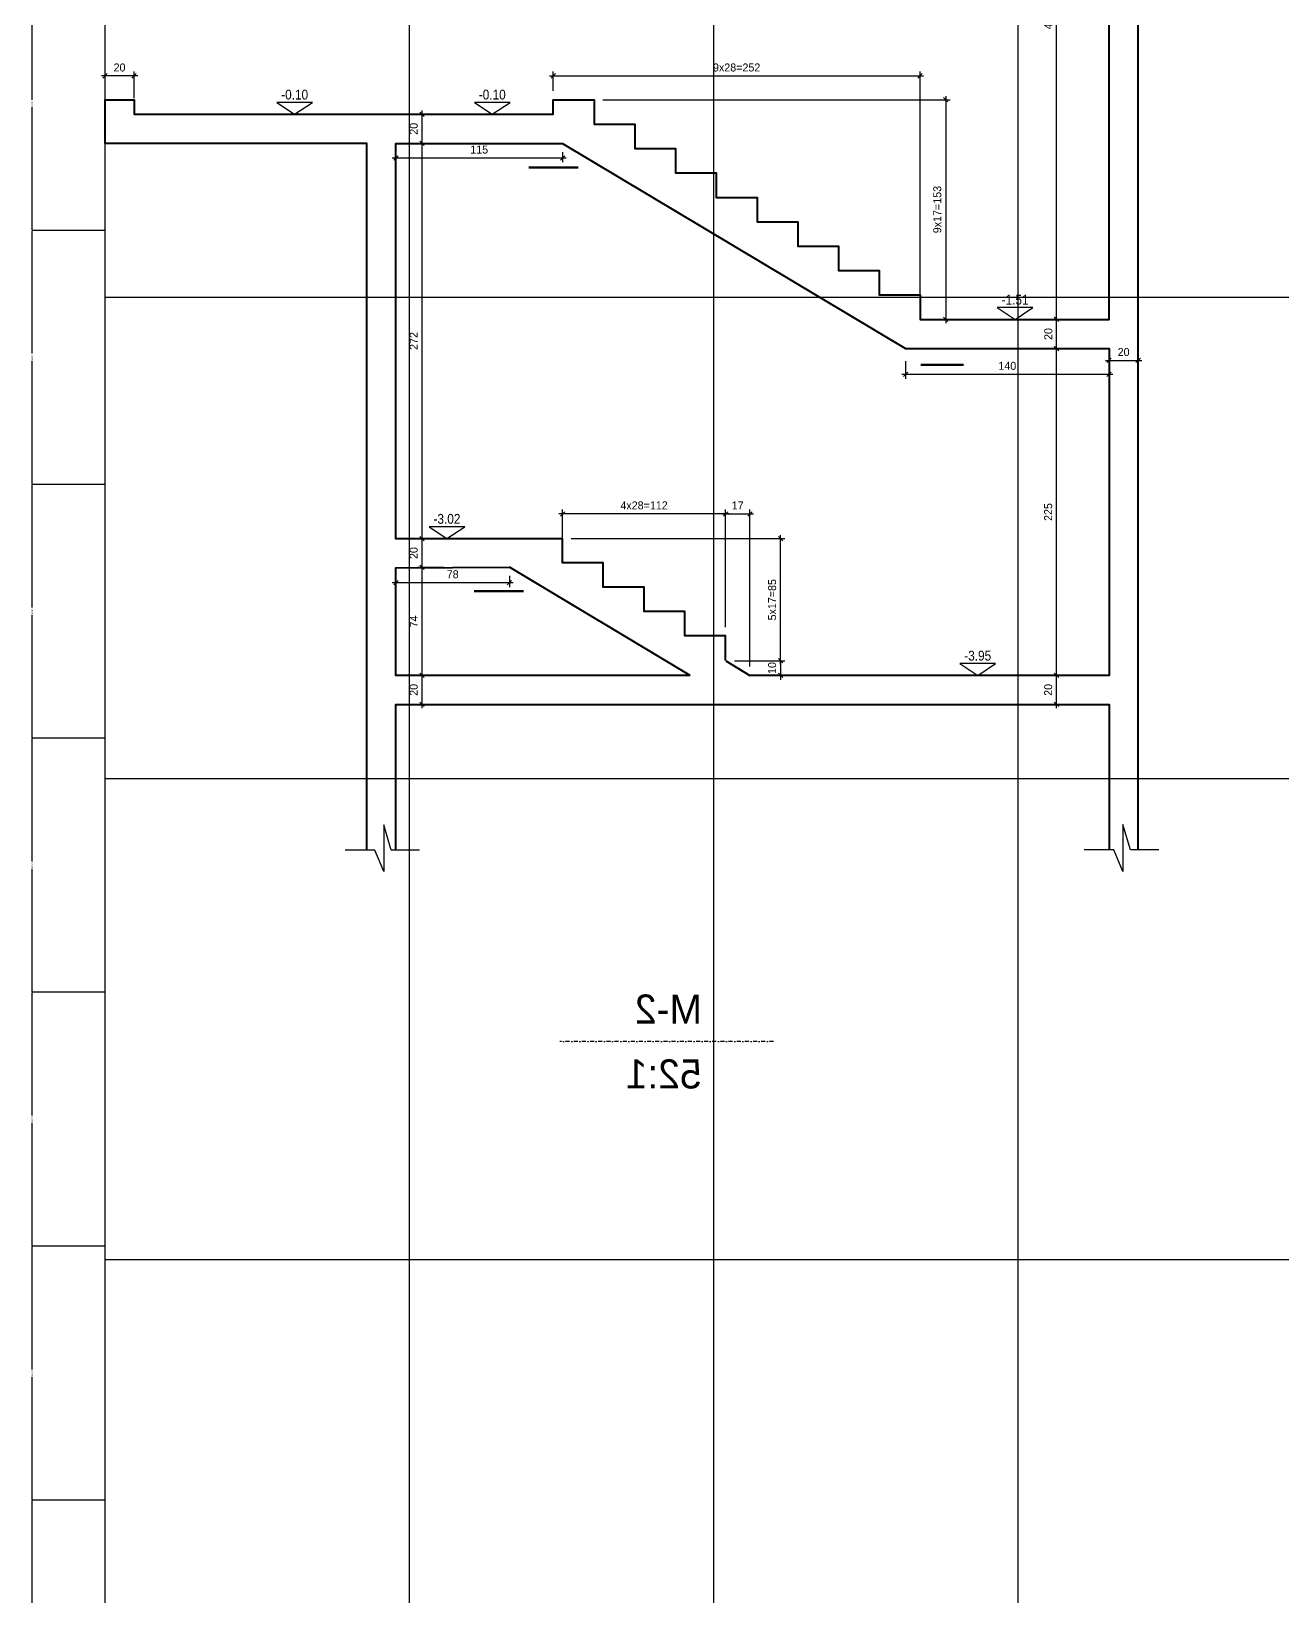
# Model space of a CAD drawing. Header units: inches. Extents: x -5298 to 11252, y 8210 to 22495.
# Drawn here: x 6446 to 7306, y 14578 to 15653 of the extents above; entities that cross this region are included whole.
import ezdxf
from ezdxf.enums import TextEntityAlignment as Align

# ---------------------------------------------------------------- set-up
doc = ezdxf.new("R2010")
doc.units = ezdxf.units.IN
doc.header["$LTSCALE"] = 11
doc.header["$MEASUREMENT"] = 0
doc.linetypes.add('DASHDOT2', pattern=[0.5, 0.25, -0.125, 0, -0.125])
doc.layers.get('Defpoints').update_dxf_attribs({"color": 40})
for name, color, linetype in [('BEAM', 3, 'Continuous'), ('break', 1, 'Continuous'), ('dim', 3, 'Continuous'), ('dim-50-v', 2, 'Continuous'), ('ENG_level', 1, 'DASHDOT2'), ('otm-text', 1, 'Continuous'), ('P-lines', 3, 'Continuous')]:
    doc.layers.add(name, color=color, linetype=linetype)
doc.layers.add('W', color=1, linetype='Continuous', lineweight=50)
doc.layers.add('W-Conc', color=3, linetype='Continuous', lineweight=40)
doc.styles.add('danmm', font='danmm.shx', dxfattribs={"width": 0.9})
doc.styles.add('HEBTXT', font='hebtxt-weld.shx')
doc.styles.add('ROMANS', font='romans')
doc.styles.add('SIVAN-M', font='sivan_m.shx')
doc.styles.get("Standard").update_dxf_attribs({"font": 'arial.ttf'})
doc.dimstyles.new('25', dxfattribs={"dimtxt": 5.5, "dimasz": 3, "dimexe": 3, "dimexo": 6, "dimgap": 3, "dimtad": 1, "dimdec": 0, "dimrnd": 0.5, "dimtxsty": 'HEBTXT', "dimblk1": 'OBLIQUE', "dimblk2": 'OBLIQUE', "dimsah": 1, "dimcen": 1, "dimdle": 2.5, "dimclre": 9, "dimclrt": 3, "dimazin": 3, "dimtfac": 1, "dimtdec": 0, "dimtix": 1, "dimtmove": 2, "dimatfit": 3, "dimldrblk": 'OBLIQUE'})
doc.dimstyles.get("Standard").update_dxf_attribs({"dimtxt": 2.5, "dimasz": 2.5, "dimexe": 1.25, "dimexo": 0.625, "dimtad": 1, "dimtxsty": 'Standard', "dimcen": 2.5, "dimazin": 3, "dimtfac": 1, "dimtmove": 0, "dimatfit": 3})

# ---------------------------------------------------------------- blocks, each defined once
blk = doc.blocks.new('MF1')
blk.add_lwpolyline([(30, 20), (0, 0), (-30, 20)], close=True)
at = {"style": 'ROMANS'}
blk.add_attdef('0', text='', height=6, dxfattribs=at).set_placement((0, 25), align=Align.CENTER)
blk = doc.blocks.new('_OBLIQUE')
at = {"color": 0, "linetype": 'ByBlock'}
blk.add_line((-0.5, -0.5), (0.5, 0.5), dxfattribs=at)
blk = doc.blocks.new('*D843')
at = {"layer": 'Defpoints', "color": 0, "ltscale": 5, "transparency": 16777216}
for p in [(6719.4, 15596.5, 0), (6714.1, 15576.5), (6726.4, 15576.5, 0)]:
    blk.add_point(p, dxfattribs=at)
at = {"layer": 'dim-50-v', "color": 9, "lineweight": -2, "ltscale": 5, "transparency": 16777216}
for p, q in [((6713.4, 15596.5), (6711.1, 15596.5)), ((6720.4, 15576.5), (6711.1, 15576.5))]:
    blk.add_line(p, q, dxfattribs=at)
at = {"layer": 'dim-50-v', "color": 0, "lineweight": -2, "ltscale": 5, "transparency": 16777216}
blk.add_line((6714.1, 15599), (6714.1, 15574), dxfattribs=at)
at = {"layer": 'dim-50-v', "color": 0, "lineweight": -2, "ltscale": 5, "transparency": 16777216, "xscale": 3, "yscale": 3, "zscale": 3}
for p, rotation in [((6714.1, 15596.5), 90), ((6714.1, 15576.5), 270)]:
    blk.add_blockref('_OBLIQUE', p, dxfattribs=dict(at, rotation=rotation))
at = {"layer": 'dim-50-v', "color": 3, "ltscale": 5, "transparency": 16777216, "insert": (6708.4, 15586.5), "char_height": 5.5, "attachment_point": 5, "rotation": 90, "style": 'HEBTXT'}
blk.add_mtext('\\A1;20', dxfattribs=at)
blk = doc.blocks.new('*D844')
at = {"layer": 'Defpoints', "color": 0, "ltscale": 5, "transparency": 16777216}
for p in [(6726.4, 15576.5, 0), (6714.1, 15304.9), (6741, 15304.9, 0)]:
    blk.add_point(p, dxfattribs=at)
at = {"layer": 'dim-50-v', "color": 9, "lineweight": -2, "ltscale": 5, "transparency": 16777216}
for p, q in [((6720.4, 15576.5), (6711.1, 15576.5)), ((6735, 15304.9), (6711.1, 15304.9))]:
    blk.add_line(p, q, dxfattribs=at)
at = {"layer": 'dim-50-v', "color": 0, "lineweight": -2, "ltscale": 5, "transparency": 16777216}
blk.add_line((6714.1, 15579), (6714.1, 15302.4), dxfattribs=at)
at = {"layer": 'dim-50-v', "color": 0, "lineweight": -2, "ltscale": 5, "transparency": 16777216, "xscale": 3, "yscale": 3, "zscale": 3}
for p, rotation in [((6714.1, 15576.5), 90), ((6714.1, 15304.9), 270)]:
    blk.add_blockref('_OBLIQUE', p, dxfattribs=dict(at, rotation=rotation))
at = {"layer": 'dim-50-v', "color": 3, "ltscale": 5, "transparency": 16777216, "insert": (6708.4, 15440.7), "char_height": 5.5, "attachment_point": 5, "rotation": 90, "style": 'HEBTXT'}
blk.add_mtext('\\A1;272', dxfattribs=at)
blk = doc.blocks.new('*D845')
at = {"layer": 'Defpoints', "color": 0, "ltscale": 5, "transparency": 16777216}
for p in [(6741, 15304.9, 0), (6714.1, 15285.1), (6735.2, 15285.1, 0)]:
    blk.add_point(p, dxfattribs=at)
at = {"layer": 'dim-50-v', "color": 0, "lineweight": -2, "ltscale": 5, "transparency": 16777216}
blk.add_line((6714.1, 15307.4), (6714.1, 15282.6), dxfattribs=at)
at = {"layer": 'dim-50-v', "color": 9, "lineweight": -2, "ltscale": 5, "transparency": 16777216}
for p, q in [((6735, 15304.9), (6711.1, 15304.9)), ((6729.2, 15285.1), (6711.1, 15285.1))]:
    blk.add_line(p, q, dxfattribs=at)
at = {"layer": 'dim-50-v', "color": 0, "lineweight": -2, "ltscale": 5, "transparency": 16777216, "xscale": 3, "yscale": 3, "zscale": 3}
for p, rotation in [((6714.1, 15304.9), 90), ((6714.1, 15285.1), 270)]:
    blk.add_blockref('_OBLIQUE', p, dxfattribs=dict(at, rotation=rotation))
at = {"layer": 'dim-50-v', "color": 3, "ltscale": 5, "transparency": 16777216, "insert": (6708.4, 15295), "char_height": 5.5, "attachment_point": 5, "rotation": 90, "style": 'HEBTXT'}
blk.add_mtext('\\A1;20', dxfattribs=at)
blk = doc.blocks.new('*D846')
at = {"layer": 'Defpoints', "color": 0, "ltscale": 5, "transparency": 16777216}
for p in [(6735.2, 15285.1, 0), (6714.1, 15211), (6743.6, 15211, 0)]:
    blk.add_point(p, dxfattribs=at)
at = {"layer": 'dim-50-v', "color": 9, "lineweight": -2, "ltscale": 5, "transparency": 16777216}
for p, q in [((6729.2, 15285.1), (6711.1, 15285.1)), ((6737.6, 15211), (6711.1, 15211))]:
    blk.add_line(p, q, dxfattribs=at)
at = {"layer": 'dim-50-v', "color": 0, "lineweight": -2, "ltscale": 5, "transparency": 16777216}
blk.add_line((6714.1, 15287.6), (6714.1, 15208.5), dxfattribs=at)
at = {"layer": 'dim-50-v', "color": 0, "lineweight": -2, "ltscale": 5, "transparency": 16777216, "xscale": 3, "yscale": 3, "zscale": 3}
for p, rotation in [((6714.1, 15285.1), 90), ((6714.1, 15211), 270)]:
    blk.add_blockref('_OBLIQUE', p, dxfattribs=dict(at, rotation=rotation))
at = {"layer": 'dim-50-v', "color": 3, "ltscale": 5, "transparency": 16777216, "insert": (6708.4, 15248), "char_height": 5.5, "attachment_point": 5, "rotation": 90, "style": 'HEBTXT'}
blk.add_mtext('\\A1;74', dxfattribs=at)
blk = doc.blocks.new('*D847')
at = {"layer": 'Defpoints', "color": 0, "ltscale": 5, "transparency": 16777216}
for p in [(6743.6, 15211, 0), (6714.1, 15191), (6743.6, 15191, 0)]:
    blk.add_point(p, dxfattribs=at)
at = {"layer": 'dim-50-v', "color": 9, "lineweight": -2, "ltscale": 5, "transparency": 16777216}
for p, q in [((6737.6, 15211), (6711.1, 15211)), ((6737.6, 15191), (6711.1, 15191))]:
    blk.add_line(p, q, dxfattribs=at)
at = {"layer": 'dim-50-v', "color": 0, "lineweight": -2, "ltscale": 5, "transparency": 16777216}
blk.add_line((6714.1, 15213.5), (6714.1, 15188.5), dxfattribs=at)
at = {"layer": 'dim-50-v', "color": 0, "lineweight": -2, "ltscale": 5, "transparency": 16777216, "xscale": 3, "yscale": 3, "zscale": 3}
for p, rotation in [((6714.1, 15211), 90), ((6714.1, 15191), 270)]:
    blk.add_blockref('_OBLIQUE', p, dxfattribs=dict(at, rotation=rotation))
at = {"layer": 'dim-50-v', "color": 3, "ltscale": 5, "transparency": 16777216, "insert": (6708.4, 15201), "char_height": 5.5, "attachment_point": 5, "rotation": 90, "style": 'HEBTXT'}
blk.add_mtext('\\A1;20', dxfattribs=at)
blk = doc.blocks.new('*D848')
at = {"layer": 'Defpoints', "color": 0, "ltscale": 5, "transparency": 16777216}
for p in [(7147.6, 15211, 0), (7150.1, 15211), (7147.6, 15191, 0)]:
    blk.add_point(p, dxfattribs=at)
at = {"layer": 'dim-50-v', "color": 0, "lineweight": -2, "ltscale": 5, "transparency": 16777216}
blk.add_line((7150.1, 15188.5), (7150.1, 15213.5), dxfattribs=at)
at = {"layer": 'dim-50-v', "color": 9, "lineweight": -2, "ltscale": 5, "transparency": 16777216}
for p, q in [((7153.6, 15211), (7153.1, 15211)), ((7153.6, 15191), (7153.1, 15191))]:
    blk.add_line(p, q, dxfattribs=at)
at = {"layer": 'dim-50-v', "color": 0, "lineweight": -2, "ltscale": 5, "transparency": 16777216, "xscale": 3, "yscale": 3, "zscale": 3}
for p, rotation in [((7150.1, 15211), 90), ((7150.1, 15191), 270)]:
    blk.add_blockref('_OBLIQUE', p, dxfattribs=dict(at, rotation=rotation))
at = {"layer": 'dim-50-v', "color": 3, "ltscale": 5, "transparency": 16777216, "insert": (7144.4, 15201), "char_height": 5.5, "attachment_point": 5, "rotation": 90, "style": 'HEBTXT'}
blk.add_mtext('\\A1;20', dxfattribs=at)
blk = doc.blocks.new('*D849')
at = {"layer": 'Defpoints', "color": 0, "ltscale": 5, "transparency": 16777216}
for p in [(7150.1, 15435.5), (7155.1, 15435.5, 0), (7147.6, 15211, 0)]:
    blk.add_point(p, dxfattribs=at)
at = {"layer": 'dim-50-v', "color": 9, "lineweight": -2, "ltscale": 5, "transparency": 16777216}
for p, q in [((7149.1, 15435.5), (7147.1, 15435.5)), ((7153.6, 15211), (7153.1, 15211))]:
    blk.add_line(p, q, dxfattribs=at)
at = {"layer": 'dim-50-v', "color": 0, "lineweight": -2, "ltscale": 5, "transparency": 16777216}
blk.add_line((7150.1, 15208.5), (7150.1, 15438), dxfattribs=at)
at = {"layer": 'dim-50-v', "color": 0, "lineweight": -2, "ltscale": 5, "transparency": 16777216, "xscale": 3, "yscale": 3, "zscale": 3}
for p, rotation in [((7150.1, 15435.5), 90), ((7150.1, 15211), 270)]:
    blk.add_blockref('_OBLIQUE', p, dxfattribs=dict(at, rotation=rotation))
at = {"layer": 'dim-50-v', "color": 3, "ltscale": 5, "transparency": 16777216, "insert": (7144.4, 15323.2), "char_height": 5.5, "attachment_point": 5, "rotation": 90, "style": 'HEBTXT'}
blk.add_mtext('\\A1;225', dxfattribs=at)
blk = doc.blocks.new('*D806')
at = {"layer": 'Defpoints', "color": 0, "ltscale": 5, "transparency": 16777216}
for p in [(7121.6, 15455.5, 0), (7150.2, 15455.5), (7155.1, 15435.5, 0)]:
    blk.add_point(p, dxfattribs=at)
at = {"layer": 'dim-50-v', "color": 0, "lineweight": -2, "ltscale": 5, "transparency": 16777216}
blk.add_line((7150.2, 15433), (7150.2, 15458), dxfattribs=at)
at = {"layer": 'dim-50-v', "color": 9, "lineweight": -2, "ltscale": 5, "transparency": 16777216}
for p, q in [((7127.6, 15455.5), (7153.2, 15455.5)), ((7149.1, 15435.5), (7147.2, 15435.5))]:
    blk.add_line(p, q, dxfattribs=at)
at = {"layer": 'dim-50-v', "color": 0, "lineweight": -2, "ltscale": 5, "transparency": 16777216, "xscale": 3, "yscale": 3, "zscale": 3}
for p, rotation in [((7150.2, 15455.5), 90), ((7150.2, 15435.5), 270)]:
    blk.add_blockref('_OBLIQUE', p, dxfattribs=dict(at, rotation=rotation))
at = {"layer": 'dim-50-v', "color": 3, "ltscale": 5, "transparency": 16777216, "insert": (7144.5, 15445.5), "char_height": 5.5, "attachment_point": 5, "rotation": 90, "style": 'HEBTXT'}
blk.add_mtext('\\A1;20', dxfattribs=at)
blk = doc.blocks.new('*D807')
at = {"layer": 'Defpoints', "color": 0, "ltscale": 5, "transparency": 16777216}
for p in [(7150.1, 15866.5, 0), (7150.1, 15866.5), (7121.6, 15455.5, 0)]:
    blk.add_point(p, dxfattribs=at)
at = {"layer": 'dim-50-v', "color": 0, "lineweight": -2, "ltscale": 5, "transparency": 16777216}
blk.add_line((7150.1, 15453), (7150.1, 15869), dxfattribs=at)
at = {"layer": 'dim-50-v', "color": 9, "lineweight": -2, "ltscale": 5, "transparency": 16777216}
for p, q in [((7156.1, 15866.5), (7153.1, 15866.5)), ((7127.6, 15455.5), (7153.1, 15455.5))]:
    blk.add_line(p, q, dxfattribs=at)
at = {"layer": 'dim-50-v', "color": 0, "lineweight": -2, "ltscale": 5, "transparency": 16777216, "xscale": 3, "yscale": 3, "zscale": 3}
for p, rotation in [((7150.1, 15866.5), 90), ((7150.1, 15455.5), 270)]:
    blk.add_blockref('_OBLIQUE', p, dxfattribs=dict(at, rotation=rotation))
at = {"layer": 'dim-50-v', "color": 3, "ltscale": 5, "transparency": 16777216, "insert": (7144.4, 15661), "char_height": 5.5, "attachment_point": 5, "rotation": 90, "style": 'HEBTXT'}
blk.add_mtext('\\A1;411', dxfattribs=at)
blk = doc.blocks.new('*D818')
at = {"layer": 'Defpoints', "color": 0, "ltscale": 5, "transparency": 16777216}
for p in [(7056.3, 15622.9), (6804.3, 15606.5, 0), (7056.3, 15455.5, 0)]:
    blk.add_point(p, dxfattribs=at)
at = {"layer": 'dim-50-v', "color": 0, "lineweight": -2, "ltscale": 5, "transparency": 16777216}
blk.add_line((6801.8, 15622.9), (7058.8, 15622.9), dxfattribs=at)
at = {"layer": 'dim-50-v', "color": 9, "lineweight": -2, "ltscale": 5, "transparency": 16777216}
for p, q in [((6804.3, 15612.5), (6804.3, 15625.9)), ((7056.3, 15461.5), (7056.3, 15625.9))]:
    blk.add_line(p, q, dxfattribs=at)
at = {"layer": 'dim-50-v', "color": 0, "lineweight": -2, "ltscale": 5, "transparency": 16777216, "xscale": 3, "yscale": 3, "zscale": 3, "rotation": 180}
blk.add_blockref('_OBLIQUE', (6804.3, 15622.9), dxfattribs=at)
at = {"layer": 'dim-50-v', "color": 0, "lineweight": -2, "ltscale": 5, "transparency": 16777216, "xscale": 3, "yscale": 3, "zscale": 3}
blk.add_blockref('_OBLIQUE', (7056.3, 15622.9), dxfattribs=at)
at = {"layer": 'dim-50-v', "color": 3, "ltscale": 5, "transparency": 16777216, "insert": (6930.3, 15628.6), "char_height": 5.5, "attachment_point": 5, "style": 'HEBTXT'}
blk.add_mtext('\\A1;9x28=252', dxfattribs=at)
blk = doc.blocks.new('*D819')
at = {"layer": 'Defpoints', "color": 0, "ltscale": 5, "transparency": 16777216}
for p in [(6496.3, 15622.9), (6496.3, 15602.4, 0), (6516.3, 15601.5, 0)]:
    blk.add_point(p, dxfattribs=at)
at = {"layer": 'dim-50-v', "color": 0, "lineweight": -2, "ltscale": 5, "transparency": 16777216}
blk.add_line((6518.8, 15622.9), (6493.8, 15622.9), dxfattribs=at)
at = {"layer": 'dim-50-v', "color": 9, "lineweight": -2, "ltscale": 5, "transparency": 16777216}
for p, q in [((6496.3, 15608.4), (6496.3, 15625.9)), ((6516.3, 15607.5), (6516.3, 15625.9))]:
    blk.add_line(p, q, dxfattribs=at)
at = {"layer": 'dim-50-v', "color": 0, "lineweight": -2, "ltscale": 5, "transparency": 16777216, "xscale": 3, "yscale": 3, "zscale": 3, "rotation": 180}
blk.add_blockref('_OBLIQUE', (6496.3, 15622.9), dxfattribs=at)
at = {"layer": 'dim-50-v', "color": 0, "lineweight": -2, "ltscale": 5, "transparency": 16777216, "xscale": 3, "yscale": 3, "zscale": 3}
blk.add_blockref('_OBLIQUE', (6516.3, 15622.9), dxfattribs=at)
at = {"layer": 'dim-50-v', "color": 3, "ltscale": 5, "transparency": 16777216, "insert": (6506.3, 15628.6), "char_height": 5.5, "attachment_point": 5, "style": 'HEBTXT'}
blk.add_mtext('\\A1;20', dxfattribs=at)
blk = doc.blocks.new('*D820')
at = {"layer": 'Defpoints', "color": 0, "ltscale": 5, "transparency": 16777216}
for p in [(6832.3, 15606.5, 0), (7056.3, 15455.5, 0), (7074, 15455.5)]:
    blk.add_point(p, dxfattribs=at)
at = {"layer": 'dim-50-v', "color": 0, "lineweight": -2, "ltscale": 5, "transparency": 16777216}
blk.add_line((7074, 15609), (7074, 15453), dxfattribs=at)
at = {"layer": 'dim-50-v', "color": 9, "lineweight": -2, "ltscale": 5, "transparency": 16777216}
for p, q in [((6838.3, 15606.5), (7077, 15606.5)), ((7062.3, 15455.5), (7077, 15455.5))]:
    blk.add_line(p, q, dxfattribs=at)
at = {"layer": 'dim-50-v', "color": 0, "lineweight": -2, "ltscale": 5, "transparency": 16777216, "xscale": 3, "yscale": 3, "zscale": 3}
for p, rotation in [((7074, 15606.5), 90), ((7074, 15455.5), 270)]:
    blk.add_blockref('_OBLIQUE', p, dxfattribs=dict(at, rotation=rotation))
at = {"layer": 'dim-50-v', "color": 3, "ltscale": 5, "transparency": 16777216, "insert": (7068.2, 15531), "char_height": 5.5, "attachment_point": 5, "rotation": 90, "style": 'HEBTXT'}
blk.add_mtext('\\A1;9x17=153', dxfattribs=at)
blk = doc.blocks.new('*D862')
at = {"layer": 'Defpoints', "color": 0, "ltscale": 5, "transparency": 16777216}
for p in [(6922.9, 15221, 0), (6939.4, 15211, 0), (6960.5, 15211)]:
    blk.add_point(p, dxfattribs=at)
at = {"layer": 'dim-50-v', "color": 9, "lineweight": -2, "ltscale": 5, "transparency": 16777216}
for p, q in [((6928.9, 15221), (6963.5, 15221)), ((6945.4, 15211), (6963.5, 15211))]:
    blk.add_line(p, q, dxfattribs=at)
at = {"layer": 'dim-50-v', "color": 0, "lineweight": -2, "ltscale": 5, "transparency": 16777216}
for p, q in [((6960.5, 15221), (6960.5, 15224)), ((6960.5, 15221), (6960.5, 15211)), ((6960.5, 15211), (6960.5, 15208))]:
    blk.add_line(p, q, dxfattribs=at)
at = {"layer": 'dim-50-v', "color": 0, "lineweight": -2, "ltscale": 5, "transparency": 16777216, "xscale": 3, "yscale": 3, "zscale": 3}
for p, rotation in [((6960.5, 15221), 270), ((6960.5, 15211), 90)]:
    blk.add_blockref('_OBLIQUE', p, dxfattribs=dict(at, rotation=rotation))
at = {"layer": 'dim-50-v', "color": 3, "ltscale": 5, "transparency": 16777216, "insert": (6954.7, 15216), "char_height": 5.5, "attachment_point": 5, "rotation": 90, "style": 'HEBTXT'}
blk.add_mtext('\\A1;10', dxfattribs=at)
blk = doc.blocks.new('*D863')
at = {"layer": 'Defpoints', "color": 0, "ltscale": 5, "transparency": 16777216}
for p in [(6810.7, 15304.9, 0), (6960.5, 15304.9), (6922.9, 15221, 0)]:
    blk.add_point(p, dxfattribs=at)
at = {"layer": 'dim-50-v', "color": 0, "lineweight": -2, "ltscale": 5, "transparency": 16777216}
blk.add_line((6960.5, 15218.5), (6960.5, 15307.4), dxfattribs=at)
at = {"layer": 'dim-50-v', "color": 9, "lineweight": -2, "ltscale": 5, "transparency": 16777216}
for p, q in [((6816.7, 15304.9), (6963.5, 15304.9)), ((6928.9, 15221), (6963.5, 15221))]:
    blk.add_line(p, q, dxfattribs=at)
at = {"layer": 'dim-50-v', "color": 0, "lineweight": -2, "ltscale": 5, "transparency": 16777216, "xscale": 3, "yscale": 3, "zscale": 3}
for p, rotation in [((6960.5, 15304.9), 90), ((6960.5, 15221), 270)]:
    blk.add_blockref('_OBLIQUE', p, dxfattribs=dict(at, rotation=rotation))
at = {"layer": 'dim-50-v', "color": 3, "ltscale": 5, "transparency": 16777216, "insert": (6954.7, 15262.9), "char_height": 5.5, "attachment_point": 5, "rotation": 90, "style": 'HEBTXT'}
blk.add_mtext('\\A1;5x17=85', dxfattribs=at)
blk = doc.blocks.new('*D864')
at = {"layer": 'Defpoints', "color": 0, "ltscale": 5, "transparency": 16777216}
for p in [(6810.7, 15321.9), (6810.7, 15288.2, 0), (6922.7, 15238, 0)]:
    blk.add_point(p, dxfattribs=at)
at = {"layer": 'dim-50-v', "color": 0, "lineweight": -2, "ltscale": 5, "transparency": 16777216}
blk.add_line((6925.2, 15321.9), (6808.2, 15321.9), dxfattribs=at)
at = {"layer": 'dim-50-v', "color": 9, "lineweight": -2, "ltscale": 5, "transparency": 16777216}
for p, q in [((6810.7, 15294.2), (6810.7, 15324.9)), ((6922.7, 15244), (6922.7, 15324.9))]:
    blk.add_line(p, q, dxfattribs=at)
at = {"layer": 'dim-50-v', "color": 0, "lineweight": -2, "ltscale": 5, "transparency": 16777216, "xscale": 3, "yscale": 3, "zscale": 3, "rotation": 180}
blk.add_blockref('_OBLIQUE', (6810.7, 15321.9), dxfattribs=at)
at = {"layer": 'dim-50-v', "color": 0, "lineweight": -2, "ltscale": 5, "transparency": 16777216, "xscale": 3, "yscale": 3, "zscale": 3}
blk.add_blockref('_OBLIQUE', (6922.7, 15321.9), dxfattribs=at)
at = {"layer": 'dim-50-v', "color": 3, "ltscale": 5, "transparency": 16777216, "insert": (6866.7, 15327.7), "char_height": 5.5, "attachment_point": 5, "style": 'HEBTXT'}
blk.add_mtext('\\A1;4x28=112', dxfattribs=at)
blk = doc.blocks.new('*D865')
at = {"layer": 'Defpoints', "color": 0, "ltscale": 5, "transparency": 16777216}
for p in [(6939.4, 15321.9), (6922.7, 15238, 0), (6939.4, 15211, 0)]:
    blk.add_point(p, dxfattribs=at)
at = {"layer": 'dim-50-v', "color": 0, "lineweight": -2, "ltscale": 5, "transparency": 16777216}
blk.add_line((6920.2, 15321.9), (6941.9, 15321.9), dxfattribs=at)
at = {"layer": 'dim-50-v', "color": 9, "lineweight": -2, "ltscale": 5, "transparency": 16777216}
for p, q in [((6922.7, 15244), (6922.7, 15324.9)), ((6939.4, 15217), (6939.4, 15324.9))]:
    blk.add_line(p, q, dxfattribs=at)
at = {"layer": 'dim-50-v', "color": 0, "lineweight": -2, "ltscale": 5, "transparency": 16777216, "xscale": 3, "yscale": 3, "zscale": 3, "rotation": 180}
blk.add_blockref('_OBLIQUE', (6922.7, 15321.9), dxfattribs=at)
at = {"layer": 'dim-50-v', "color": 0, "lineweight": -2, "ltscale": 5, "transparency": 16777216, "xscale": 3, "yscale": 3, "zscale": 3}
blk.add_blockref('_OBLIQUE', (6939.4, 15321.9), dxfattribs=at)
at = {"layer": 'dim-50-v', "color": 3, "ltscale": 5, "transparency": 16777216, "insert": (6931, 15327.7), "char_height": 5.5, "attachment_point": 5, "style": 'HEBTXT'}
blk.add_mtext('\\A1;17', dxfattribs=at)
blk = doc.blocks.new('*D830')
at = {"layer": 'Defpoints', "color": 0, "ltscale": 5, "transparency": 16777216}
for p in [(6696.2, 15284.9, 0), (6774.2, 15285.4, 0), (6696.2, 15274.6)]:
    blk.add_point(p, dxfattribs=at)
at = {"layer": 'dim-50-v', "color": 0, "lineweight": -2, "ltscale": 5, "transparency": 16777216}
blk.add_line((6776.7, 15274.6), (6693.7, 15274.6), dxfattribs=at)
at = {"layer": 'dim-50-v', "color": 9, "lineweight": -2, "ltscale": 5, "transparency": 16777216}
for p, q in [((6696.2, 15278.9), (6696.2, 15271.6)), ((6774.2, 15279.4), (6774.2, 15271.6))]:
    blk.add_line(p, q, dxfattribs=at)
at = {"layer": 'dim-50-v', "color": 0, "lineweight": -2, "ltscale": 5, "transparency": 16777216, "xscale": 3, "yscale": 3, "zscale": 3, "rotation": 180}
blk.add_blockref('_OBLIQUE', (6696.2, 15274.6), dxfattribs=at)
at = {"layer": 'dim-50-v', "color": 0, "lineweight": -2, "ltscale": 5, "transparency": 16777216, "xscale": 3, "yscale": 3, "zscale": 3}
blk.add_blockref('_OBLIQUE', (6774.2, 15274.6), dxfattribs=at)
at = {"layer": 'dim-50-v', "color": 3, "ltscale": 5, "transparency": 16777216, "insert": (6735.2, 15280.4), "char_height": 5.5, "attachment_point": 5, "style": 'HEBTXT'}
blk.add_mtext('\\A1;78', dxfattribs=at)
blk = doc.blocks.new('*D831')
at = {"layer": 'Defpoints', "color": 0, "linetype": 'Continuous', "transparency": 16777216}
for p in [(6810.7, 15576.5, 0), (6696.2, 15566.5, 0), (6810.7, 15566.5)]:
    blk.add_point(p, dxfattribs=at)
at = {"layer": 'dim-50-v', "color": 0, "linetype": 'Continuous', "lineweight": -2, "transparency": 16777216}
blk.add_line((6693.7, 15566.5), (6813.2, 15566.5), dxfattribs=at)
at = {"layer": 'dim-50-v', "color": 9, "linetype": 'Continuous', "lineweight": -2, "transparency": 16777216}
for p, q in [((6696.2, 15572.5), (6696.2, 15569.5)), ((6810.7, 15570.5), (6810.7, 15563.5))]:
    blk.add_line(p, q, dxfattribs=at)
at = {"layer": 'dim-50-v', "color": 0, "linetype": 'Continuous', "lineweight": -2, "transparency": 16777216, "xscale": 3, "yscale": 3, "zscale": 3, "rotation": 180}
blk.add_blockref('_OBLIQUE', (6696.2, 15566.5), dxfattribs=at)
at = {"layer": 'dim-50-v', "color": 0, "linetype": 'Continuous', "lineweight": -2, "transparency": 16777216, "xscale": 3, "yscale": 3, "zscale": 3}
blk.add_blockref('_OBLIQUE', (6810.7, 15566.5), dxfattribs=at)
at = {"layer": 'dim-50-v', "color": 3, "linetype": 'Continuous', "transparency": 16777216, "insert": (6753.4, 15572.2), "char_height": 5.5, "attachment_point": 5, "style": 'HEBTXT'}
blk.add_mtext('\\A1;115', dxfattribs=at)
blk = doc.blocks.new('*D801')
at = {"layer": 'Defpoints', "color": 0, "ltscale": 5, "transparency": 16777216}
for p in [(7046.4, 15432.8, 0), (7186.2, 15432.8, 0), (7186.2, 15417.8)]:
    blk.add_point(p, dxfattribs=at)
at = {"layer": 'dim-50-v', "color": 9, "lineweight": -2, "ltscale": 5, "transparency": 16777216}
for p, q in [((7046.4, 15426.8), (7046.4, 15414.8)), ((7186.2, 15426.8), (7186.2, 15414.8))]:
    blk.add_line(p, q, dxfattribs=at)
at = {"layer": 'dim-50-v', "color": 0, "lineweight": -2, "ltscale": 5, "transparency": 16777216}
blk.add_line((7043.9, 15417.8), (7188.7, 15417.8), dxfattribs=at)
at = {"layer": 'dim-50-v', "color": 0, "lineweight": -2, "ltscale": 5, "transparency": 16777216, "xscale": 3, "yscale": 3, "zscale": 3, "rotation": 180}
blk.add_blockref('_OBLIQUE', (7046.4, 15417.8), dxfattribs=at)
at = {"layer": 'dim-50-v', "color": 0, "lineweight": -2, "ltscale": 5, "transparency": 16777216, "xscale": 3, "yscale": 3, "zscale": 3}
blk.add_blockref('_OBLIQUE', (7186.2, 15417.8), dxfattribs=at)
at = {"layer": 'dim-50-v', "color": 3, "ltscale": 5, "transparency": 16777216, "insert": (7116.3, 15423.6), "char_height": 5.5, "attachment_point": 5, "style": 'HEBTXT'}
blk.add_mtext('\\A1;140', dxfattribs=at)
blk = doc.blocks.new('*D832')
at = {"layer": 'Defpoints', "color": 0, "linetype": 'Continuous', "transparency": 16777216}
for p in [(7186.2, 15432.8, 0), (7206.2, 15433.8, 0.1), (7206.2, 15427.4)]:
    blk.add_point(p, dxfattribs=at)
at = {"layer": 'dim-50-v', "color": 0, "linetype": 'Continuous', "lineweight": -2, "transparency": 16777216}
blk.add_line((7183.7, 15427.4), (7208.7, 15427.4), dxfattribs=at)
at = {"layer": 'dim-50-v', "color": 9, "linetype": 'Continuous', "lineweight": -2, "transparency": 16777216}
for p, q in [((7186.2, 15426.8), (7186.2, 15424.4)), ((7206.2, 15427.8), (7206.2, 15424.4))]:
    blk.add_line(p, q, dxfattribs=at)
at = {"layer": 'dim-50-v', "color": 0, "linetype": 'Continuous', "lineweight": -2, "transparency": 16777216, "xscale": 3, "yscale": 3, "zscale": 3, "rotation": 180}
blk.add_blockref('_OBLIQUE', (7186.2, 15427.4), dxfattribs=at)
at = {"layer": 'dim-50-v', "color": 0, "linetype": 'Continuous', "lineweight": -2, "transparency": 16777216, "xscale": 3, "yscale": 3, "zscale": 3}
blk.add_blockref('_OBLIQUE', (7206.2, 15427.4), dxfattribs=at)
at = {"layer": 'dim-50-v', "color": 3, "linetype": 'Continuous', "transparency": 16777216, "insert": (7196.2, 15433.1), "char_height": 5.5, "attachment_point": 5, "style": 'HEBTXT'}
blk.add_mtext('\\A1;20', dxfattribs=at)
blk = doc.blocks.new('_CLOSEDFILLED')
at = {"color": 0, "linetype": 'BYBLOCK'}
blk.add_solid([(-1, 0.2), (0, 0), (-1, -0.2)], dxfattribs=at)
blk = doc.blocks.new('*D90')
at = {"color": 2}
for p, q in [((6496.3, 14644.2), (6446.3, 14644.2)), ((6446.3, 14559.5), (6446.3, 14644)), ((6446.3, 14470), (6446.3, 14554.5)), ((6496.3, 14469.7), (6446.3, 14469.7))]:
    blk.add_line(p, q, dxfattribs=at)
at = {"layer": 'Defpoints'}
for p in [(6496.3, 14644.2), (6446.3, 14469.7), (6496.3, 14469.7)]:
    blk.add_point(p, dxfattribs=at)
at = {"layer": 'dim', "color": 2, "xscale": 0.25, "yscale": 0.25}
for p, rotation in [((6446.3, 14644.2), 90), ((6446.3, 14469.7), 270)]:
    blk.add_blockref('_CLOSEDFILLED', p, dxfattribs=dict(at, rotation=rotation))
at = {"layer": 'dim', "color": 0, "insert": (6446.3, 14557), "char_height": 1, "attachment_point": 5, "rotation": 90}
blk.add_mtext('174,5', dxfattribs=at)
blk = doc.blocks.new('*D91')
at = {"color": 2}
for p, q in [((6496.3, 14818.7), (6446.3, 14818.7)), ((6446.3, 14734), (6446.3, 14818.5)), ((6446.3, 14644.5), (6446.3, 14729)), ((6496.3, 14644.2), (6446.3, 14644.2))]:
    blk.add_line(p, q, dxfattribs=at)
at = {"layer": 'Defpoints'}
for p in [(6496.3, 14818.7), (6446.3, 14644.2), (6496.3, 14644.2)]:
    blk.add_point(p, dxfattribs=at)
at = {"layer": 'dim', "color": 2, "xscale": 0.25, "yscale": 0.25}
for p, rotation in [((6446.3, 14818.7), 90), ((6446.3, 14644.2), 270)]:
    blk.add_blockref('_CLOSEDFILLED', p, dxfattribs=dict(at, rotation=rotation))
at = {"layer": 'dim', "color": 0, "insert": (6446.3, 14731.5), "char_height": 1, "attachment_point": 5, "rotation": 90}
blk.add_mtext('174,5', dxfattribs=at)
blk = doc.blocks.new('*D92')
at = {"color": 2}
for p, q in [((6496.3, 14993.2), (6446.3, 14993.2)), ((6446.3, 14908.5), (6446.3, 14993)), ((6446.3, 14819), (6446.3, 14903.5)), ((6496.3, 14818.7), (6446.3, 14818.7))]:
    blk.add_line(p, q, dxfattribs=at)
at = {"layer": 'Defpoints'}
for p in [(6496.3, 14993.2), (6446.3, 14818.7), (6496.3, 14818.7)]:
    blk.add_point(p, dxfattribs=at)
at = {"layer": 'dim', "color": 2, "xscale": 0.25, "yscale": 0.25}
for p, rotation in [((6446.3, 14993.2), 90), ((6446.3, 14818.7), 270)]:
    blk.add_blockref('_CLOSEDFILLED', p, dxfattribs=dict(at, rotation=rotation))
at = {"layer": 'dim', "color": 0, "insert": (6446.3, 14906), "char_height": 1, "attachment_point": 5, "rotation": 90}
blk.add_mtext('174,5', dxfattribs=at)
blk = doc.blocks.new('*D93')
at = {"color": 2}
for p, q in [((6496.3, 15167.7), (6446.3, 15167.7)), ((6446.3, 15083), (6446.3, 15167.5)), ((6446.3, 14993.5), (6446.3, 15078)), ((6496.3, 14993.2), (6446.3, 14993.2))]:
    blk.add_line(p, q, dxfattribs=at)
at = {"layer": 'Defpoints'}
for p in [(6496.3, 15167.7), (6446.3, 14993.2), (6496.3, 14993.2)]:
    blk.add_point(p, dxfattribs=at)
at = {"layer": 'dim', "color": 2, "xscale": 0.25, "yscale": 0.25}
for p, rotation in [((6446.3, 15167.7), 90), ((6446.3, 14993.2), 270)]:
    blk.add_blockref('_CLOSEDFILLED', p, dxfattribs=dict(at, rotation=rotation))
at = {"layer": 'dim', "color": 0, "insert": (6446.3, 15080.5), "char_height": 1, "attachment_point": 5, "rotation": 90}
blk.add_mtext('174,5', dxfattribs=at)
blk = doc.blocks.new('*D94')
at = {"color": 2}
for p, q in [((6496.3, 15342.2), (6446.3, 15342.2)), ((6446.3, 15257.5), (6446.3, 15342)), ((6446.3, 15168), (6446.3, 15252.5)), ((6496.3, 15167.7), (6446.3, 15167.7))]:
    blk.add_line(p, q, dxfattribs=at)
at = {"layer": 'Defpoints'}
for p in [(6496.3, 15342.2), (6446.3, 15167.7), (6496.3, 15167.7)]:
    blk.add_point(p, dxfattribs=at)
at = {"layer": 'dim', "color": 2, "xscale": 0.25, "yscale": 0.25}
for p, rotation in [((6446.3, 15342.2), 90), ((6446.3, 15167.7), 270)]:
    blk.add_blockref('_CLOSEDFILLED', p, dxfattribs=dict(at, rotation=rotation))
at = {"layer": 'dim', "color": 0, "insert": (6446.3, 15255), "char_height": 1, "attachment_point": 5, "rotation": 90}
blk.add_mtext('174,5', dxfattribs=at)
blk = doc.blocks.new('*D95')
at = {"color": 2}
for p, q in [((6496.3, 15516.7), (6446.3, 15516.7)), ((6446.3, 15432), (6446.3, 15516.5)), ((6446.3, 15342.5), (6446.3, 15427)), ((6496.3, 15342.2), (6446.3, 15342.2))]:
    blk.add_line(p, q, dxfattribs=at)
at = {"layer": 'Defpoints'}
for p in [(6496.3, 15516.7), (6446.3, 15342.2), (6496.3, 15342.2)]:
    blk.add_point(p, dxfattribs=at)
at = {"layer": 'dim', "color": 2, "xscale": 0.25, "yscale": 0.25}
for p, rotation in [((6446.3, 15516.7), 90), ((6446.3, 15342.2), 270)]:
    blk.add_blockref('_CLOSEDFILLED', p, dxfattribs=dict(at, rotation=rotation))
at = {"layer": 'dim', "color": 0, "insert": (6446.3, 15429.5), "char_height": 1, "attachment_point": 5, "rotation": 90}
blk.add_mtext('174,5', dxfattribs=at)
blk = doc.blocks.new('*D96')
at = {"color": 2}
for p, q in [((6496.3, 15691.2), (6446.3, 15691.2)), ((6446.3, 15606.5), (6446.3, 15691)), ((6446.3, 15517), (6446.3, 15601.5)), ((6496.3, 15516.7), (6446.3, 15516.7))]:
    blk.add_line(p, q, dxfattribs=at)
at = {"layer": 'Defpoints'}
for p in [(6496.3, 15691.2), (6446.3, 15516.7), (6496.3, 15516.7)]:
    blk.add_point(p, dxfattribs=at)
at = {"layer": 'dim', "color": 2, "xscale": 0.25, "yscale": 0.25}
for p, rotation in [((6446.3, 15691.2), 90), ((6446.3, 15516.7), 270)]:
    blk.add_blockref('_CLOSEDFILLED', p, dxfattribs=dict(at, rotation=rotation))
at = {"layer": 'dim', "color": 0, "insert": (6446.3, 15604), "char_height": 1, "attachment_point": 5, "rotation": 90}
blk.add_mtext('174,5', dxfattribs=at)

msp = doc.modelspace()

# ---------------------------------------------------------------- linework, layer by layer
at = {"layer": 'BEAM', "color": 5}
for p, q in [((6496.312, 11503.269), (6496.312, 17785.198)), ((6705.492, 11503.269), (6705.492, 17785.198)), ((6914.672, 11503.269), (6914.672, 17785.198)), ((7123.852, 11503.269), (7123.852, 17785.198)), ((6496.312, 15470.803), (10470.731, 15470.803)), ((6496.312, 15140.176), (10470.731, 15140.176)), ((6496.312, 14809.548), (10470.731, 14809.548))]:
    msp.add_line(p, q, dxfattribs=at)
at = {"layer": 'break'}
for points, elevation in [([(6712.418, 15090.919), (6692.956, 15090.919), (6687.781, 15108.34), (6687.781, 15076.243), (6681.657, 15090.919), (6661.271, 15090.919)], -0.313), ([(7220.308, 15090.965), (7200.845, 15090.965), (7195.67, 15108.385), (7195.67, 15076.289), (7189.546, 15090.965), (7169.16, 15090.965)], -0.252)]:
    msp.add_lwpolyline(points, dxfattribs=dict(at, elevation=elevation))
at = {"layer": 'ENG_level', "elevation": -0.313}
msp.add_lwpolyline([(6955.553, 14959.317), (6808.717, 14959.317)], dxfattribs=at)
at = {"layer": 'W', "ltscale": 5}
for points, elevation in [([(6787.472, 15559.927), (6821.371, 15559.927)], -0.334), ([(7086.157, 15424.389), (7056.819, 15424.389)], -0.305), ([(6749.975, 15268.921), (6783.874, 15268.921)], -0.334)]:
    msp.add_lwpolyline(points, dxfattribs=dict(at, elevation=elevation))
at = {"layer": 'W-Conc', "ltscale": 5}
for points, elevation in [([(7206.224, 15090.965), (7206.224, 16703.083)], -0.252), ([(6676.224, 15090.965), (6676.224, 15576.471), (6496.312, 15576.471), (6496.313, 15606.471), (6516.313, 15606.471), (6516.313, 15596.471), (6804.329, 15596.471), (6804.329, 15606.471), (6832.329, 15606.471), (6832.329, 15589.701), (6860.329, 15589.701), (6860.329, 15572.931), (6888.329, 15572.931), (6888.329, 15556.161), (6916.329, 15556.161), (6916.329, 15539.391), (6944.329, 15539.391), (6944.329, 15522.621), (6972.329, 15522.621), (6972.329, 15505.851), (7000.329, 15505.851), (7000.329, 15489.081), (7028.329, 15489.081), (7028.329, 15472.311), (7056.329, 15472.311), (7056.329, 15455.541), (7186.203, 15455.541), (7186.203, 15866.471)], -0.3), ([(6922.703, 15221.065), (6922.703, 15238.021), (6894.703, 15238.021), (6894.703, 15254.761), (6866.703, 15254.761), (6866.703, 15271.501), (6838.703, 15271.501), (6838.703, 15288.241), (6810.703, 15288.241), (6810.703, 15304.881), (6696.224, 15304.881), (6696.224, 15576.471), (6810.674, 15576.511), (7046.432, 15435.453)], -0.3), ([(7046.432, 15435.453), (7186.224, 15435.453), (7186.224, 15210.965), (6939.381, 15210.965)], -0.3), ([(6898.346, 15210.965), (6696.224, 15210.965), (6696.224, 15284.882), (6774.213, 15285.352)], -0.3), ([(6898.346, 15210.965), (6774.166, 15285.352)], -0.3), ([(6922.868, 15220.965), (6939.381, 15210.965)], -0.3), ([(6696.224, 15090.965), (6696.226, 15190.965), (7186.224, 15190.965), (7186.224, 15090.965)], -0.3)]:
    msp.add_lwpolyline(points, dxfattribs=dict(at, elevation=elevation))

# ---------------------------------------------------------------- block references
at = {"layer": 'P-lines', "color": 3}
ref = msp.add_blockref('MF1', (6626.6, 15596.471, -0.3), dxfattribs=dict(at, xscale=-0.4065600000089035, yscale=0.4065600000089035, zscale=0.4065600000089035))
ref.add_attrib('-3.25', '-0.10', dxfattribs={"layer": 'otm-text', "height": 6.75, "style": 'danmm', "width": 0.9}).set_placement((6626.6, 15606.635, -0.3), align=Align.CENTER)
ref = msp.add_blockref('MF1', (6762.385, 15596.471, -0.3), dxfattribs=dict(at, xscale=-0.4065600000089035, yscale=0.4065600000089035, zscale=0.4065600000089035))
ref.add_attrib('-3.25', '-0.10', dxfattribs={"layer": 'otm-text', "height": 6.75, "style": 'danmm', "width": 0.9}).set_placement((6762.385, 15606.635, -0.3), align=Align.CENTER)
ref = msp.add_blockref('MF1', (7121.628, 15455.541, -0.3), dxfattribs=dict(at, xscale=-0.4065600000089035, yscale=0.4065600000089035, zscale=0.4065600000089035))
ref.add_attrib('-3.25', '-1.51', dxfattribs={"layer": 'otm-text', "height": 6.75, "style": 'danmm', "width": 0.9}).set_placement((7121.628, 15465.705, -0.3), align=Align.CENTER)
ref = msp.add_blockref('MF1', (6731.25, 15304.958, -0.3), dxfattribs=dict(at, xscale=-0.4065600000089035, yscale=0.4065600000089035, zscale=0.4065600000089035))
ref.add_attrib('-3.25', '-3.02', dxfattribs={"layer": 'otm-text', "height": 6.75, "style": 'danmm', "width": 0.9}).set_placement((6731.25, 15315.122, -0.3), align=Align.CENTER)
ref = msp.add_blockref('MF1', (7095.953, 15210.965, -0.3), dxfattribs=dict(at, xscale=-0.4065600000089035, yscale=0.4065600000089035, zscale=0.4065600000089035))
ref.add_attrib('-3.25', '-3.95', dxfattribs={"layer": 'otm-text', "height": 6.75, "style": 'danmm', "width": 0.9}).set_placement((7095.953, 15221.129, -0.3), align=Align.CENTER)

# ---------------------------------------------------------------- texts
at = {"layer": 'ENG_level', "style": 'SIVAN-M', "text_generation_flag": 2}
for s, p in [('M-2', (6906.472, 14971.675, 4.005)), ('52:1', (6906.179, 14927.111, -0.313))]:
    msp.add_text(s, height=20, rotation=359.999279, dxfattribs=at).set_placement(p)

# ---------------------------------------------------------------- dimensions: what is measured, and where the dimension line sits
at = {"layer": 'dim', "color": 2}
for base, p1, p2, picture, middle in [((6446.312, 15516.724), (6496.312, 15516.724), (6496.312, 15691.222), '*D96', (6446.312, 15603.973)), ((6446.312, 15342.226), (6496.312, 15342.226), (6496.312, 15516.724), '*D95', (6446.312, 15429.475)), ((6446.312, 15167.728), (6496.312, 15167.728), (6496.312, 15342.226), '*D94', (6446.312, 15254.977)), ((6446.312, 14993.23), (6496.312, 14993.23), (6496.312, 15167.728), '*D93', (6446.312, 15080.479)), ((6446.312, 14818.732), (6496.312, 14818.732), (6496.312, 14993.23), '*D92', (6446.312, 14905.981)), ((6446.312, 14644.234), (6496.312, 14644.234), (6496.312, 14818.732), '*D91', (6446.312, 14731.483)), ((6446.312, 14469.736), (6496.312, 14469.736), (6496.312, 14644.234), '*D90', (6446.312, 14556.985))]:
    dim = msp.add_linear_dim(base=base, p1=p1, p2=p2, angle=90, dimstyle='Standard', dxfattribs=at)
    dim.commit()
    dim.dimension.update_dxf_attribs({"geometry": picture, "text_midpoint": middle})
at = {"layer": 'dim-50-v', "ltscale": 5}
for base, p1, p2, picture, middle in [((7150.148, 15866.471, -0.313), (7121.628, 15455.541, -0.3), (7150.148, 15866.471, -0.3), '*D807', (7144.398, 15661.006, -0.313)), ((6714.119, 15576.482, -0.313), (6719.409, 15596.471, -0.3), (6726.376, 15576.482, -0.3), '*D843', (6708.369, 15586.477, -0.313)), ((6714.119, 15304.881, -0.313), (6726.376, 15576.482, -0.3), (6741.048, 15304.881, -0.3), '*D844', (6708.369, 15440.682, -0.313)), ((7150.232, 15455.541, -0.313), (7155.128, 15435.453, -0.3), (7121.628, 15455.541, -0.3), '*D806', (7144.482, 15445.497, -0.313)), ((7150.148, 15435.453, -0.313), (7147.595, 15210.965, -0.3), (7155.128, 15435.453, -0.3), '*D849', (7144.398, 15323.209, -0.313)), ((6714.119, 15285.117, -0.313), (6741.048, 15304.881, -0.3), (6735.219, 15285.117, -0.3), '*D845', (6708.369, 15294.999, -0.313)), ((6714.119, 15210.965, -0.313), (6735.219, 15285.117, -0.3), (6743.553, 15210.965, -0.3), '*D846', (6708.369, 15248.041, -0.313)), ((6960.495, 15210.965, -0.313), (6922.868, 15220.965, -0.3), (6939.381, 15210.965, -0.3), '*D862', (6954.745, 15215.965, -0.313)), ((6714.119, 15190.965, -0.313), (6743.553, 15210.965, -0.3), (6743.553, 15190.965, -0.3), '*D847', (6708.369, 15200.965, -0.313)), ((7150.148, 15210.965, -0.313), (7147.595, 15190.965, -0.3), (7147.595, 15210.965, -0.3), '*D848', (7144.398, 15200.965, -0.313))]:
    dim = msp.add_linear_dim(base=base, p1=p1, p2=p2, angle=90, dimstyle='25', dxfattribs=at)
    dim.commit()
    dim.dimension.update_dxf_attribs({"geometry": picture, "text_midpoint": middle})
for base, p1, p2, picture, middle in [((6496.313, 15622.86, -0.313), (6516.313, 15601.471, -0.3), (6496.313, 15602.378, -0.3), '*D819', (6506.313, 15628.61, -0.313)), ((7186.224, 15417.837, -0.313), (7046.432, 15432.756, -0.3), (7186.224, 15432.756, -0.3), '*D801', (7116.328, 15423.587, -0.313)), ((6939.381, 15321.902, -0.313), (6922.703, 15238.021, -0.3), (6939.381, 15210.965, -0.3), '*D865', (6931.042, 15327.652, -0.313)), ((6696.224, 15274.622, -0.313), (6774.166, 15285.352, -0.3), (6696.224, 15284.882, -0.3), '*D830', (6735.195, 15280.372, -0.313))]:
    dim = msp.add_linear_dim(base=base, p1=p1, p2=p2, dimstyle='25', dxfattribs=at)
    dim.commit()
    dim.dimension.update_dxf_attribs({"geometry": picture, "text_midpoint": middle})
for base, p1, p2, text, picture, middle in [((7056.329, 15622.86, -0.313), (6804.329, 15606.471, -0.3), (7056.329, 15455.541, -0.3), '9x28=<>', '*D818', (6930.329, 15628.61, -0.313)), ((6810.703, 15321.902, -0.313), (6922.703, 15238.021, -0.3), (6810.703, 15288.241, -0.3), '4x28=<>', '*D864', (6866.703, 15327.652, -0.313))]:
    dim = msp.add_linear_dim(base=base, p1=p1, p2=p2, text=text, dimstyle='25', dxfattribs=at)
    dim.commit()
    dim.dimension.update_dxf_attribs({"geometry": picture, "text_midpoint": middle})
for base, p1, p2, text, picture, middle in [((7073.991, 15455.541, -0.313), (6832.329, 15606.471, -0.3), (7056.329, 15455.541, -0.3), '9x17=153', '*D820', (7068.241, 15531.006, -0.313)), ((6960.495, 15304.881, -0.313), (6922.868, 15220.965, -0.3), (6810.703, 15304.881, -0.3), '5x17=85', '*D863', (6954.745, 15262.923, -0.313))]:
    dim = msp.add_linear_dim(base=base, p1=p1, p2=p2, angle=90, text=text, dimstyle='25', dxfattribs=at)
    dim.commit()
    dim.dimension.update_dxf_attribs({"geometry": picture, "text_midpoint": middle})
at = {"layer": 'dim-50-v', "linetype": 'Continuous'}
for base, p1, p2, picture, middle in [((6810.674, 15566.468, -0.313), (6696.224, 15566.468, -0.3), (6810.674, 15576.511, -0.3), '*D831', (6753.449, 15572.218, -0.313)), ((7206.224, 15427.361, -0.313), (7186.224, 15432.756, -0.3), (7206.224, 15433.807, -0.252), '*D832', (7196.224, 15433.111, -0.313))]:
    dim = msp.add_linear_dim(base=base, p1=p1, p2=p2, dimstyle='25', dxfattribs=at)
    dim.commit()
    dim.dimension.update_dxf_attribs({"geometry": picture, "text_midpoint": middle})

doc.saveas('drawing.dxf')
